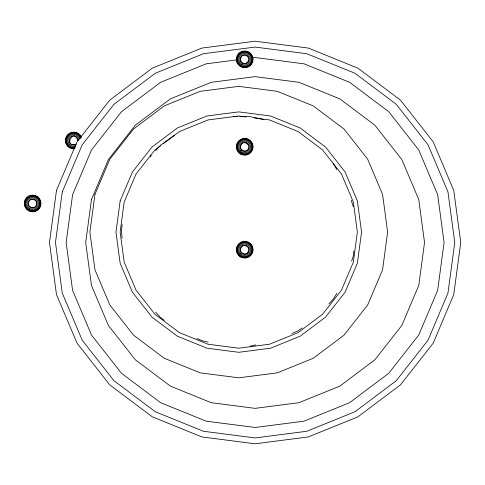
<?xml version="1.0" encoding="UTF-8"?>
<svg xmlns="http://www.w3.org/2000/svg" width="485" height="485" viewBox="0 0 485 485"><rect width="100%" height="100%" fill="white"/><g stroke="black" fill="none" stroke-linecap="round" stroke-linejoin="round"><path stroke-width="0.73" d="M122.117 224.646L121.444 231.4L122.117 238.153M353.801 250.909L353.28 256.159L351.625 261.154M336.869 293.183L333.371 299.033L328.921 303.962M150.241 156.655L151.235 155.558M155.685 150.635L160.626 145.16L174.394 135.339M160.881 145.488L154.891 149.986L136.036 174.036L124.19 202.039L120.147 232.091L124.19 262.142L136.036 290.145L154.891 314.195L179.456 332.643L208.065 344.247L238.765 348.2L269.466 344.247L298.069 332.643L322.64 314.195L341.488 290.145L353.341 262.142L357.378 232.091L353.341 202.039L341.488 174.036L322.64 149.986L298.069 131.538L269.466 119.934L254.486 118.007M163.275 143.687L179.456 131.538L208.065 119.934L238.765 115.982L246.253 116.946M302.197 327.89L298.008 330.879L291.861 333.516M76.036 144.063C63.086 148.313 73.544 127.003 77.703 140.565M250.06 346.181L255.88 344.92M236.589 59.91L206.204 63.826L160.632 82.304L121.492 111.702L91.459 150.01L72.586 194.624L66.142 242.5L72.586 290.376L91.459 334.989L121.492 373.298L160.632 402.695L206.204 421.174L255.116 427.479L304.022 421.174L349.6 402.695L388.74 373.298L418.767 334.989L437.646 290.376L444.084 242.5L437.646 194.624L418.767 150.01L388.74 111.702L349.6 82.304L304.022 63.826L255.116 57.521L252.151 57.903M233.042 116.618L237.486 116.618M239.705 116.618L250.06 116.618L263.882 119.607M208.21 342.095L202.39 340.834L196.928 338.494M164.215 320.203L160.626 317.639L155.685 312.17M333.371 163.766L336.869 169.617M351.152 200.214L353.28 206.646M247.32 61.922A3.686 3.686 0 0 1 246.556 62.504M246.556 143.59A3.686 3.686 0 0 1 247.32 144.172M75.048 147.986A7.602 7.602 0 0 1 66.33 142.25A7.602 7.602 0 0 1 71.544 133.217A7.602 7.602 0 0 1 80.868 137.904M73.726 148.877A8.378 8.378 0 0 1 66.463 136.309A8.378 8.378 0 0 1 80.983 136.309M73.726 148.531A8.033 8.033 0 0 1 65.742 141.432A8.033 8.033 0 0 1 71.871 132.678A8.033 8.033 0 0 1 81.274 137.752M76.048 144.53A4.65 4.65 0 0 1 69.355 142.093A4.65 4.65 0 0 1 72.914 135.915A4.65 4.65 0 0 1 78.376 140.498M75.23 146.13A5.826 5.826 0 0 1 68.094 142.008A5.826 5.826 0 0 1 72.216 134.866A5.826 5.826 0 0 1 79.352 138.989M75.496 147.107A6.845 6.845 0 0 1 67.112 142.269A6.845 6.845 0 0 1 71.95 133.89A6.845 6.845 0 0 1 80.334 138.728M25.881 199.584A0.667 0.667 0 0 1 25.972 199.25M36.193 202.506A3.686 3.686 0 0 1 36.193 204.415M56.484 190.405L49.482 242.5L56.484 294.595L77.03 343.144L109.707 384.835L152.296 416.821L201.893 436.93L255.116 443.793L308.339 436.93L357.93 416.821L400.519 384.835L433.202 343.144L453.742 294.595L460.75 242.5L453.742 190.405L433.202 141.856L400.519 100.165L357.93 68.179L308.339 48.07L255.116 41.207L201.893 48.07L152.296 68.179L109.707 100.165L77.03 141.856L56.484 190.405M62.268 191.921L55.466 242.5L62.268 293.079L82.214 340.215L113.939 380.695L155.291 411.753L203.439 431.274L255.116 437.931L306.787 431.274L354.941 411.753L396.287 380.695L428.019 340.215L447.964 293.079L454.766 242.5L447.964 191.921L428.019 144.785L396.287 104.305L354.941 73.247L306.787 53.726L255.116 47.069L203.439 53.726L155.291 73.247L113.939 104.305L82.214 144.785L62.268 191.921M91.459 199.577L85.687 242.5L91.459 285.423L108.385 325.423L135.309 359.773L170.399 386.127L211.266 402.695L255.116 408.352L298.966 402.695L339.827 386.127L374.917 359.773L401.847 325.423L418.767 285.423L424.545 242.5L418.767 199.577L401.847 159.577L374.917 125.227L339.827 98.873L298.966 82.304L255.116 76.648L211.266 82.304L170.399 98.873L135.309 125.227L108.385 159.577L91.459 199.577M94.963 194.37L89.889 232.091L94.963 269.805L109.834 304.956L133.49 335.135L164.324 358.294L200.232 372.856L238.765 377.821L277.293 372.856L313.201 358.294L344.035 335.135L367.691 304.956L382.568 269.805L387.636 232.091L382.568 194.37L367.691 159.225L344.035 129.046L313.201 105.888L277.293 91.325L238.765 86.36L200.232 91.325L164.324 105.888L133.49 129.046L109.834 159.225L94.963 194.37M120.147 200.978L115.963 232.091L120.147 263.203L132.417 292.194L151.932 317.087L177.364 336.19L206.98 348.2L238.765 352.298L270.545 348.2L300.166 336.19L325.599 317.087L345.114 292.194L357.378 263.203L361.561 232.091L357.378 200.978L345.114 171.987L325.599 147.094L300.166 127.985L270.545 115.982L238.765 111.883L206.98 115.982L177.364 127.985L151.932 147.094L132.417 171.987L120.147 200.978M28.718 202.19C26.796 207.228 34.999 210.26 36.411 204.864C38.327 199.826 30.131 196.795 28.718 202.19M240.796 58.042C238.881 63.074 247.083 66.112 248.496 60.716C250.412 55.678 242.209 52.641 240.796 58.042M240.796 145.512C238.881 150.544 247.083 153.581 248.496 148.186C250.412 143.148 242.209 140.11 240.796 145.512M240.796 248.417C238.881 253.455 247.083 256.492 248.496 251.097C250.412 246.059 242.209 243.021 240.796 248.417M240.524 66.572A8.378 8.378 0 0 0 253.091 59.316A8.378 8.378 0 0 0 240.524 52.053A8.378 8.378 0 0 0 240.524 66.572M240.693 66.269A8.033 8.033 0 0 0 252.746 59.316A8.033 8.033 0 0 0 240.693 52.356A8.033 8.033 0 0 0 240.693 66.269M239.335 64.687A7.602 7.602 0 0 0 252.054 61.28A7.602 7.602 0 0 0 242.742 51.974A7.602 7.602 0 0 0 239.335 64.687M242.385 63.341A4.65 4.65 0 0 0 249.363 59.316A4.65 4.65 0 0 0 242.385 55.284A4.65 4.65 0 0 0 242.385 63.341M241.797 64.359A5.826 5.826 0 0 0 250.539 59.316A5.826 5.826 0 0 0 241.797 54.265A5.826 5.826 0 0 0 241.797 64.359M241.287 65.239A6.845 6.845 0 0 0 251.557 59.316A6.845 6.845 0 0 0 241.287 53.386A6.845 6.845 0 0 0 241.287 65.239M240.524 256.953A8.378 8.378 0 0 0 253.091 249.69A8.378 8.378 0 0 0 240.524 242.433A8.378 8.378 0 0 0 240.524 256.953M240.105 256.274A8.033 8.033 0 0 0 252.715 250.393A8.033 8.033 0 0 0 241.318 242.409A8.033 8.033 0 0 0 240.105 256.274M241.421 252.982A4.65 4.65 0 0 0 249.205 250.897A4.65 4.65 0 0 0 243.506 245.198A4.65 4.65 0 0 0 241.421 252.982M240.59 253.813A5.826 5.826 0 0 0 250.339 251.2A5.826 5.826 0 0 0 243.203 244.064A5.826 5.826 0 0 0 240.59 253.813M239.335 255.068A7.602 7.602 0 0 0 252.054 251.66A7.602 7.602 0 0 0 242.742 242.348A7.602 7.602 0 0 0 239.335 255.068M239.875 254.534A6.845 6.845 0 0 0 251.321 251.466A6.845 6.845 0 0 0 242.943 243.082A6.845 6.845 0 0 0 239.875 254.534M240.693 153.739A8.033 8.033 0 0 0 252.746 146.779A8.033 8.033 0 0 0 240.693 139.825A8.033 8.033 0 0 0 240.693 153.739M240.524 154.042A8.378 8.378 0 0 0 253.091 146.779A8.378 8.378 0 0 0 240.524 139.522A8.378 8.378 0 0 0 240.524 154.042M241.287 152.708A6.845 6.845 0 0 0 251.557 146.779A6.845 6.845 0 0 0 241.287 140.856A6.845 6.845 0 0 0 241.287 152.708M241.421 150.071A4.65 4.65 0 0 0 249.205 147.986A4.65 4.65 0 0 0 243.506 142.287A4.65 4.65 0 0 0 241.421 150.071M240.59 150.902A5.826 5.826 0 0 0 250.339 148.289A5.826 5.826 0 0 0 243.203 141.153A5.826 5.826 0 0 0 240.59 150.902M239.335 152.157A7.602 7.602 0 0 0 252.054 148.749A7.602 7.602 0 0 0 242.742 139.444A7.602 7.602 0 0 0 239.335 152.157M28.439 210.72A8.378 8.378 0 0 0 41.013 203.464A8.378 8.378 0 0 0 28.439 196.207A8.378 8.378 0 0 0 28.439 210.72M28.615 210.423A8.033 8.033 0 0 0 40.667 203.464A8.033 8.033 0 0 0 28.615 196.504A8.033 8.033 0 0 0 28.615 210.423M27.257 208.835A7.602 7.602 0 0 0 39.97 205.428A7.602 7.602 0 0 0 30.664 196.122A7.602 7.602 0 0 0 27.257 208.835M30.306 207.489A4.65 4.65 0 0 0 37.284 203.464A4.65 4.65 0 0 0 30.306 199.432A4.65 4.65 0 0 0 30.306 207.489M29.718 208.508A5.826 5.826 0 0 0 38.46 203.464A5.826 5.826 0 0 0 29.718 198.413A5.826 5.826 0 0 0 29.718 208.508M29.209 209.393A6.845 6.845 0 0 0 39.473 203.464A6.845 6.845 0 0 0 29.209 197.534A6.845 6.845 0 0 0 29.209 209.393"/></g></svg>
